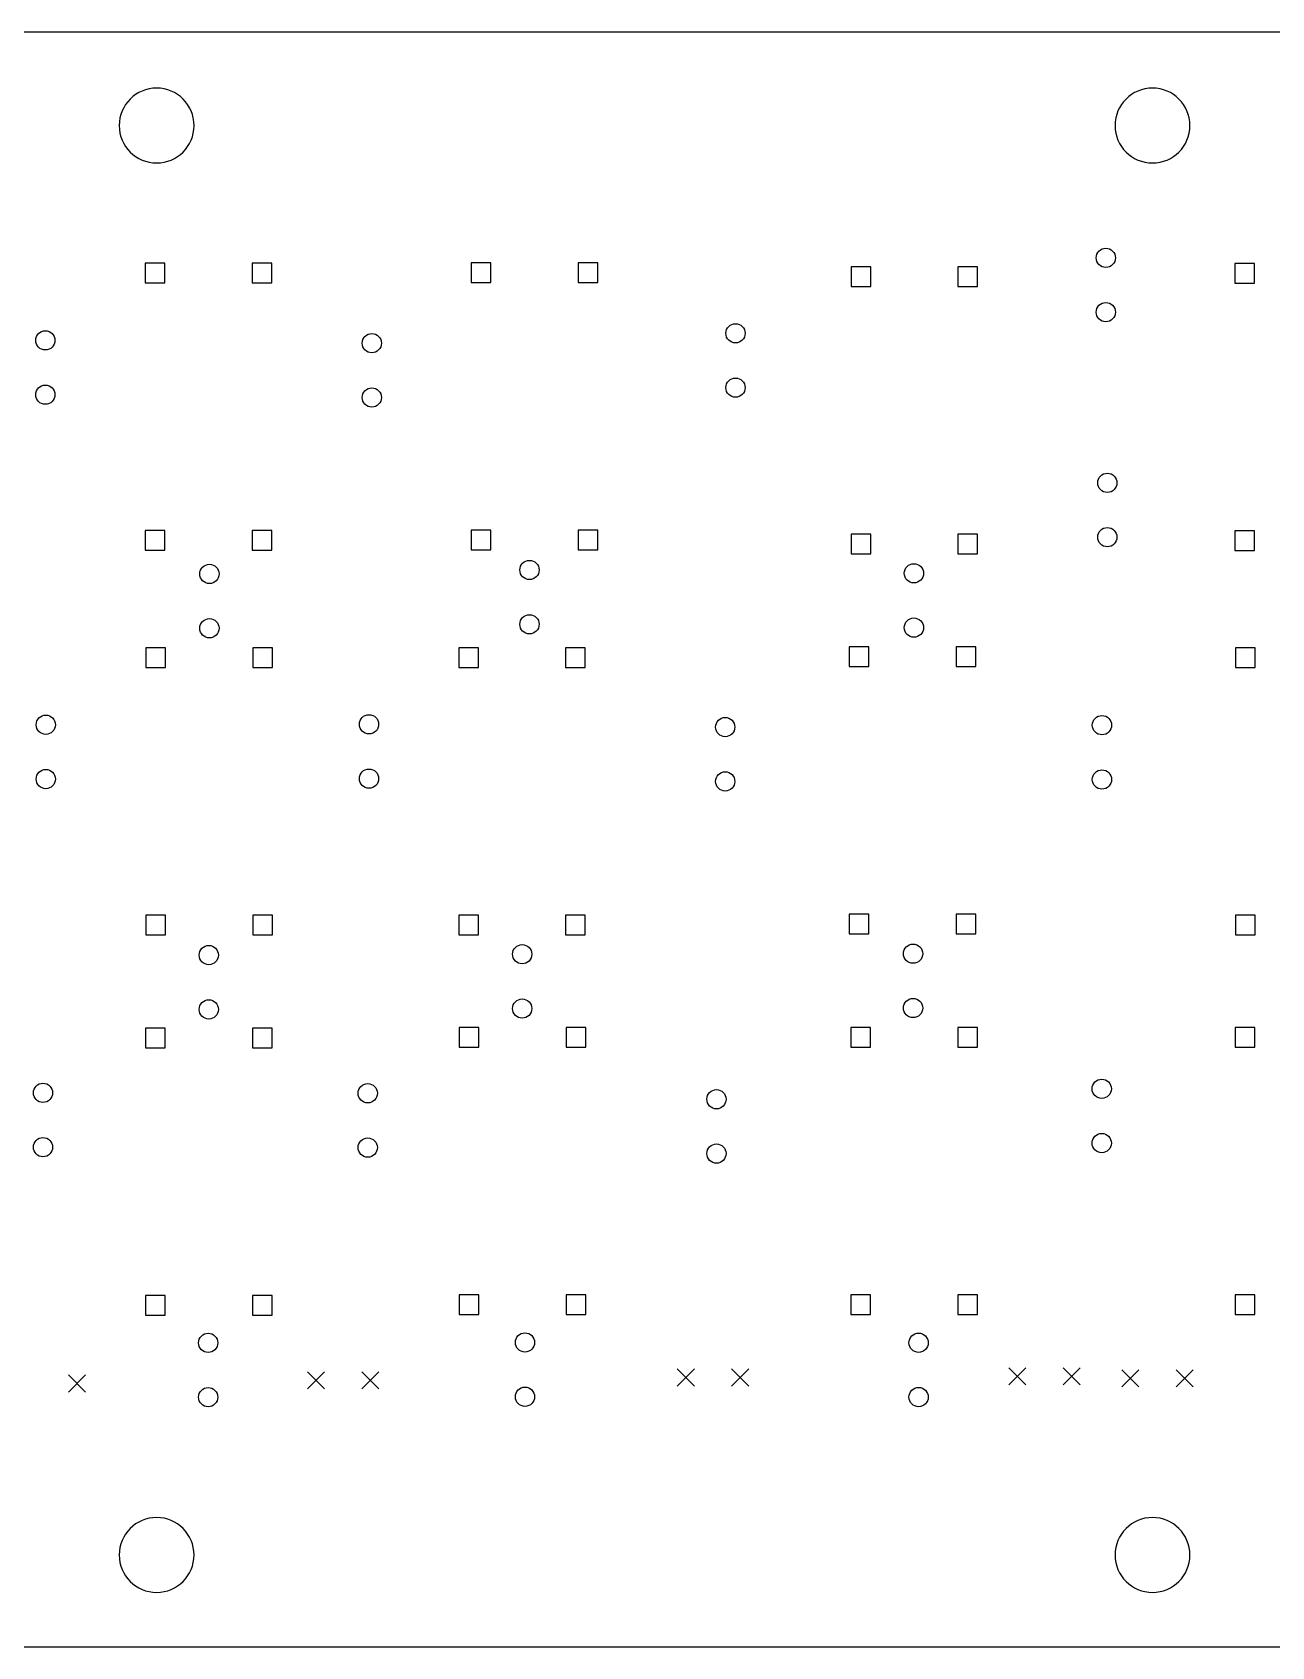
# Model space of a CAD drawing. Extents: x 32 to 259, y -121 to -30.
# Drawn here: x 88.1 to 146.1, y -105 to -29.6 of the extents above; entities that cross this region are included whole.
import ezdxf

# ---------------------------------------------------------------- set-up
doc = ezdxf.new("R2010")
doc.units = 0
doc.layers.add('BLACK', color=7, linetype='CONTINUOUS')

msp = doc.modelspace()

# ---------------------------------------------------------------- linework, layer by layer
at = {"layer": 'BLACK', "linetype": 'CONTINUOUS'}
for p, q in [((258.8905, -29.566), (32.8305, -29.566)), ((94.339624, -40.360376), (93.420376, -40.360376)), ((93.420376, -40.360376), (93.420376, -41.279624)), ((94.339624, -41.279624), (94.339624, -40.360376)), ((99.339624, -40.360376), (98.420376, -40.360376)), ((98.420376, -40.360376), (98.420376, -41.279624)), ((99.339624, -41.279624), (99.339624, -40.360376)), ((109.589624, -40.350376), (108.670376, -40.350376)), ((108.670376, -40.350376), (108.670376, -41.269624)), ((109.589624, -41.269624), (109.589624, -40.350376)), ((114.589624, -40.350376), (113.670376, -40.350376)), ((113.670376, -40.350376), (113.670376, -41.269624)), ((114.589624, -41.269624), (114.589624, -40.350376)), ((127.339624, -40.530376), (126.420376, -40.530376)), ((126.420376, -40.530376), (126.420376, -41.449624)), ((127.339624, -41.449624), (127.339624, -40.530376)), ((132.339624, -40.530376), (131.420376, -40.530376)), ((131.420376, -40.530376), (131.420376, -41.449624)), ((132.339624, -41.449624), (132.339624, -40.530376)), ((145.279624, -40.370376), (144.360376, -40.370376)), ((144.360376, -40.370376), (144.360376, -41.289624)), ((145.279624, -41.289624), (145.279624, -40.370376)), ((93.420376, -41.279624), (94.339624, -41.279624)), ((98.420376, -41.279624), (99.339624, -41.279624)), ((108.670376, -41.269624), (109.589624, -41.269624)), ((113.670376, -41.269624), (114.589624, -41.269624)), ((126.420376, -41.449624), (127.339624, -41.449624)), ((131.420376, -41.449624), (132.339624, -41.449624)), ((144.360376, -41.289624), (145.279624, -41.289624)), ((94.339624, -52.860376), (93.420376, -52.860376)), ((93.420376, -52.860376), (93.420376, -53.779624)), ((94.339624, -53.779624), (94.339624, -52.860376)), ((99.339624, -52.860376), (98.420376, -52.860376)), ((98.420376, -52.860376), (98.420376, -53.779624)), ((99.339624, -53.779624), (99.339624, -52.860376)), ((109.589624, -52.850376), (108.670376, -52.850376)), ((108.670376, -52.850376), (108.670376, -53.769624)), ((109.589624, -53.769624), (109.589624, -52.850376)), ((114.589624, -52.850376), (113.670376, -52.850376)), ((113.670376, -52.850376), (113.670376, -53.769624)), ((114.589624, -53.769624), (114.589624, -52.850376)), ((127.339624, -53.030376), (126.420376, -53.030376)), ((126.420376, -53.030376), (126.420376, -53.949624)), ((127.339624, -53.949624), (127.339624, -53.030376)), ((132.339624, -53.030376), (131.420376, -53.030376)), ((131.420376, -53.030376), (131.420376, -53.949624)), ((132.339624, -53.949624), (132.339624, -53.030376)), ((145.279624, -52.870376), (144.360376, -52.870376)), ((144.360376, -52.870376), (144.360376, -53.789624)), ((145.279624, -53.789624), (145.279624, -52.870376)), ((93.420376, -53.779624), (94.339624, -53.779624)), ((98.420376, -53.779624), (99.339624, -53.779624)), ((108.670376, -53.769624), (109.589624, -53.769624)), ((113.670376, -53.769624), (114.589624, -53.769624)), ((126.420376, -53.949624), (127.339624, -53.949624)), ((131.420376, -53.949624), (132.339624, -53.949624)), ((144.360376, -53.789624), (145.279624, -53.789624)), ((94.379624, -58.350376), (93.460376, -58.350376)), ((93.460376, -58.350376), (93.460376, -59.269624)), ((94.379624, -59.269624), (94.379624, -58.350376)), ((99.379624, -58.350376), (98.460376, -58.350376)), ((98.460376, -58.350376), (98.460376, -59.269624)), ((99.379624, -59.269624), (99.379624, -58.350376)), ((108.999624, -58.340376), (108.080376, -58.340376)), ((108.080376, -58.340376), (108.080376, -59.259624)), ((108.999624, -59.259624), (108.999624, -58.340376)), ((113.999624, -58.340376), (113.080376, -58.340376)), ((113.080376, -58.340376), (113.080376, -59.259624)), ((113.999624, -59.259624), (113.999624, -58.340376)), ((127.249624, -58.300376), (126.330376, -58.300376)), ((126.330376, -58.300376), (126.330376, -59.219624)), ((127.249624, -59.219624), (127.249624, -58.300376)), ((132.249624, -58.300376), (131.330376, -58.300376)), ((131.330376, -58.300376), (131.330376, -59.219624)), ((132.249624, -59.219624), (132.249624, -58.300376)), ((145.309624, -58.340376), (144.390376, -58.340376)), ((144.390376, -58.340376), (144.390376, -59.259624)), ((145.309624, -59.259624), (145.309624, -58.340376)), ((93.460376, -59.269624), (94.379624, -59.269624)), ((98.460376, -59.269624), (99.379624, -59.269624)), ((108.080376, -59.259624), (108.999624, -59.259624)), ((113.080376, -59.259624), (113.999624, -59.259624)), ((126.330376, -59.219624), (127.249624, -59.219624)), ((131.330376, -59.219624), (132.249624, -59.219624)), ((144.390376, -59.259624), (145.309624, -59.259624)), ((94.379624, -70.850376), (93.460376, -70.850376)), ((93.460376, -70.850376), (93.460376, -71.769624)), ((94.379624, -71.769624), (94.379624, -70.850376)), ((99.379624, -70.850376), (98.460376, -70.850376)), ((98.460376, -70.850376), (98.460376, -71.769624)), ((99.379624, -71.769624), (99.379624, -70.850376)), ((108.999624, -70.840376), (108.080376, -70.840376)), ((108.080376, -70.840376), (108.080376, -71.759624)), ((108.999624, -71.759624), (108.999624, -70.840376)), ((113.999624, -70.840376), (113.080376, -70.840376)), ((113.080376, -70.840376), (113.080376, -71.759624)), ((113.999624, -71.759624), (113.999624, -70.840376)), ((127.249624, -70.800376), (126.330376, -70.800376)), ((126.330376, -70.800376), (126.330376, -71.719624)), ((127.249624, -71.719624), (127.249624, -70.800376)), ((132.249624, -70.800376), (131.330376, -70.800376)), ((131.330376, -70.800376), (131.330376, -71.719624)), ((132.249624, -71.719624), (132.249624, -70.800376)), ((145.309624, -70.840376), (144.390376, -70.840376)), ((144.390376, -70.840376), (144.390376, -71.759624)), ((145.309624, -71.759624), (145.309624, -70.840376)), ((93.460376, -71.769624), (94.379624, -71.769624)), ((98.460376, -71.769624), (99.379624, -71.769624)), ((108.080376, -71.759624), (108.999624, -71.759624)), ((113.080376, -71.759624), (113.999624, -71.759624)), ((126.330376, -71.719624), (127.249624, -71.719624)), ((131.330376, -71.719624), (132.249624, -71.719624)), ((144.390376, -71.759624), (145.309624, -71.759624)), ((94.359624, -76.130376), (93.440376, -76.130376)), ((93.440376, -76.130376), (93.440376, -77.049624)), ((94.359624, -77.049624), (94.359624, -76.130376)), ((99.359624, -76.130376), (98.440376, -76.130376)), ((98.440376, -76.130376), (98.440376, -77.049624)), ((99.359624, -77.049624), (99.359624, -76.130376)), ((109.019624, -76.100376), (108.100376, -76.100376)), ((108.100376, -76.100376), (108.100376, -77.019624)), ((109.019624, -77.019624), (109.019624, -76.100376)), ((114.019624, -76.100376), (113.100376, -76.100376)), ((113.100376, -76.100376), (113.100376, -77.019624)), ((114.019624, -77.019624), (114.019624, -76.100376)), ((127.329624, -76.100376), (126.410376, -76.100376)), ((126.410376, -76.100376), (126.410376, -77.019624)), ((127.329624, -77.019624), (127.329624, -76.100376)), ((132.329624, -76.100376), (131.410376, -76.100376)), ((131.410376, -76.100376), (131.410376, -77.019624)), ((132.329624, -77.019624), (132.329624, -76.100376)), ((145.299624, -76.100376), (144.380376, -76.100376)), ((144.380376, -76.100376), (144.380376, -77.019624)), ((145.299624, -77.019624), (145.299624, -76.100376)), ((93.440376, -77.049624), (94.359624, -77.049624)), ((98.440376, -77.049624), (99.359624, -77.049624)), ((108.100376, -77.019624), (109.019624, -77.019624)), ((113.100376, -77.019624), (114.019624, -77.019624)), ((126.410376, -77.019624), (127.329624, -77.019624)), ((131.410376, -77.019624), (132.329624, -77.019624)), ((144.380376, -77.019624), (145.299624, -77.019624)), ((94.359624, -88.630376), (93.440376, -88.630376)), ((93.440376, -88.630376), (93.440376, -89.549624)), ((94.359624, -89.549624), (94.359624, -88.630376)), ((99.359624, -88.630376), (98.440376, -88.630376)), ((98.440376, -88.630376), (98.440376, -89.549624)), ((99.359624, -89.549624), (99.359624, -88.630376)), ((109.019624, -88.600376), (108.100376, -88.600376)), ((108.100376, -88.600376), (108.100376, -89.519624)), ((109.019624, -89.519624), (109.019624, -88.600376)), ((114.019624, -88.600376), (113.100376, -88.600376)), ((113.100376, -88.600376), (113.100376, -89.519624)), ((114.019624, -89.519624), (114.019624, -88.600376)), ((127.329624, -88.600376), (126.410376, -88.600376)), ((126.410376, -88.600376), (126.410376, -89.519624)), ((127.329624, -89.519624), (127.329624, -88.600376)), ((132.329624, -88.600376), (131.410376, -88.600376)), ((131.410376, -88.600376), (131.410376, -89.519624)), ((132.329624, -89.519624), (132.329624, -88.600376)), ((145.299624, -88.600376), (144.380376, -88.600376)), ((144.380376, -88.600376), (144.380376, -89.519624)), ((145.299624, -89.519624), (145.299624, -88.600376)), ((93.440376, -89.549624), (94.359624, -89.549624)), ((98.440376, -89.549624), (99.359624, -89.549624)), ((108.100376, -89.519624), (109.019624, -89.519624)), ((113.100376, -89.519624), (114.019624, -89.519624)), ((126.410376, -89.519624), (127.329624, -89.519624)), ((131.410376, -89.519624), (132.329624, -89.519624)), ((144.380376, -89.519624), (145.299624, -89.519624)), ((118.3, -92.06), (119.1, -92.86)), ((119.1, -92.06), (118.3, -92.86)), ((120.84, -92.06), (121.64, -92.86)), ((121.64, -92.06), (120.84, -92.86)), ((133.79, -92), (134.59, -92.8)), ((134.59, -92), (133.79, -92.8)), ((136.33, -92), (137.13, -92.8)), ((137.13, -92), (136.33, -92.8)), ((89.84, -92.34), (90.64, -93.14)), ((90.64, -92.34), (89.84, -93.14)), ((101.01, -92.19), (101.81, -92.99)), ((101.81, -92.19), (101.01, -92.99)), ((103.55, -92.19), (104.35, -92.99)), ((104.35, -92.19), (103.55, -92.99)), ((139.075, -92.1), (139.875, -92.9)), ((139.875, -92.1), (139.075, -92.9)), ((141.615, -92.1), (142.415, -92.9)), ((142.415, -92.1), (141.615, -92.9)), ((32.8305, -105.046), (258.8905, -105.046))]:
    msp.add_line(p, q, dxfattribs=at)
at = {"layer": 'BLACK'}
for centre in [(138.33, -40.11), (138.33, -42.65), (88.76, -43.97), (104.02, -44.1), (121.02, -43.64), (121.02, -46.18), (88.76, -46.51), (104.02, -46.64), (138.4, -50.63), (138.4, -53.17), (111.39, -54.705), (96.43, -54.89), (129.36, -54.86), (96.43, -57.43), (111.39, -57.245), (129.36, -57.4), (88.78, -61.94), (103.89, -61.92), (120.54, -62.05), (138.15, -61.96), (88.78, -64.48), (103.89, -64.46), (120.54, -64.59), (138.15, -64.5), (96.4, -72.71), (111.05, -72.67), (129.32, -72.645), (96.4, -75.25), (111.05, -75.21), (129.32, -75.185), (88.65, -79.15), (103.83, -79.17), (120.13, -79.45), (138.14, -78.96), (88.65, -81.69), (103.83, -81.71), (138.14, -81.5), (120.13, -81.99), (96.37, -90.84), (111.18, -90.82), (129.58, -90.835), (96.37, -93.38), (111.18, -93.36), (129.58, -93.375)]:
    msp.add_circle(centre, 0.45, dxfattribs=at)
for centre, start, end in [((93.96, -33.926), 0, 180), ((140.5125, -33.926), 0, 180), ((93.96, -33.926), -180, 0), ((140.5125, -33.926), -180, 0), ((93.96, -100.756), 0, 180), ((140.5125, -100.756), 0, 180), ((93.96, -100.756), -180, 0), ((140.5125, -100.756), -180, 0)]:
    msp.add_arc(centre, 1.75, start, end, dxfattribs=at)

doc.saveas('drawing.dxf')
